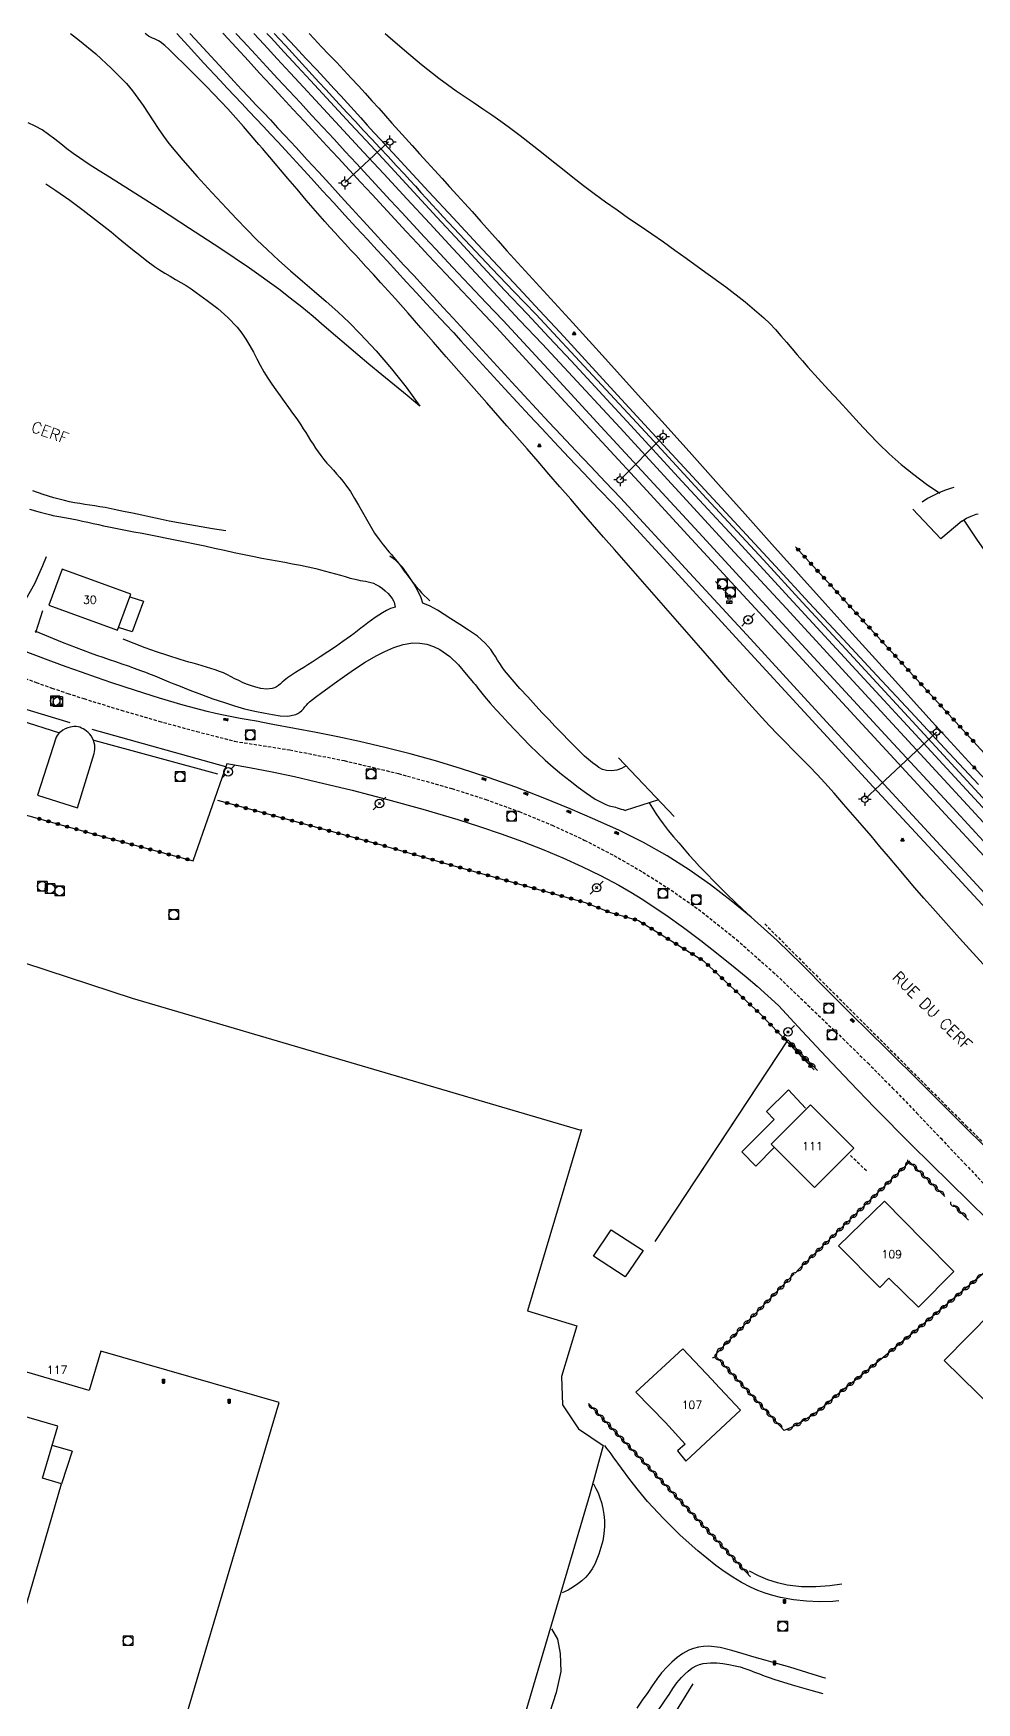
# Model space of a CAD drawing. Header units: millimetres. Extents: x 159000 to 160002, y 156999 to 158000.
# Drawn here: x 159593.7 to 159741.1, y 157739.3 to 158000 of the extents above; entities that cross this region are included whole.
import ezdxf
from ezdxf.enums import TextEntityAlignment as Align

# ---------------------------------------------------------------- set-up
doc = ezdxf.new("R2010")
doc.units = ezdxf.units.MM
doc.linetypes.add('DASHED', pattern=[0.75, 0.5, -0.25])
doc.layers.get('0').update_dxf_attribs({"linetype": 'CONTINUOUS'})
for name, color, linetype in [('W0001', 6, 'DASHED'), ('W0008', 7, 'CONTINUOUS'), ('W0014', 7, 'CONTINUOUS'), ('W0017', 7, 'CONTINUOUS'), ('W0020', 2, 'CONTINUOUS'), ('W0101', 7, 'CONTINUOUS'), ('W0104', 1, 'CONTINUOUS'), ('W0112', 1, 'DASHED'), ('W0120', 7, 'CONTINUOUS'), ('W0211', 2, 'CONTINUOUS'), ('W0214', 2, 'CONTINUOUS'), ('W0300', 7, 'CONTINUOUS'), ('W0303', 7, 'CONTINUOUS'), ('W0310', 3, 'CONTINUOUS'), ('W0323', 7, 'CONTINUOUS'), ('W0401', 7, 'CONTINUOUS'), ('W0420', 7, 'CONTINUOUS'), ('W0438', 7, 'CONTINUOUS'), ('W0473', 7, 'CONTINUOUS'), ('W0510', 5, 'CONTINUOUS'), ('W0610', 7, 'CONTINUOUS'), ('W0611', 7, 'CONTINUOUS'), ('W0700', 7, 'CONTINUOUS'), ('W0850', 7, 'CONTINUOUS'), ('W0989', 7, 'CONTINUOUS'), ('W0991', 7, 'CONTINUOUS')]:
    doc.layers.add(name, color=color, linetype=linetype)
doc.styles.get("Standard").update_dxf_attribs({"font": 'romans.shx', "width": 0.85})

# ---------------------------------------------------------------- blocks, each defined once
blk = doc.blocks.new('T438')
for p, q in [((-0.4, 0.2), (0.4, 0.2)), ((-0.4, -0.2), (-0.4, 0.2)), ((0.15, 1.1), (-0.3, 1.1)), ((-0.3, 1.1), (-0.3, 0.5)), ((-0.3, 0.5), (0.15, 0.5)), ((0.3, 0.65), (0.3, 0.95)), ((0.4, 0.2), (0.4, -0.2))]:
    blk.add_line(p, q)
at = {"flags": 128}
for points in [[(-0.4, -0.2), (0.4, 0.2)], [(0.4, -0.2), (-0.4, -0.2)]]:
    blk.add_lwpolyline(points, dxfattribs=at)
for centre, major_axis, start_param, end_param in [((0.15, 0.95), (0.106, -0.106), 0.785398, 2.356194), ((0.15, 0.65), (0.106, 0.106), 3.926991, 5.497787)]:
    blk.add_ellipse(centre, major_axis=major_axis, ratio=1, start_param=start_param, end_param=end_param)
blk = doc.blocks.new('T420')
for p, q in [((0.75, 0.75), (-0.75, 0.75)), ((-0.75, 0.75), (-0.75, -0.75)), ((0.75, 0.75), (0.75, -0.75)), ((0.75, -0.75), (-0.75, -0.75))]:
    blk.add_line(p, q)
blk.add_ellipse((0, 0), major_axis=(-0.53, 0.53), ratio=1, start_param=3.926991, end_param=10.210176)
blk = doc.blocks.new('T401')
for p, q in [((-0.3, 0.3), (0, 0.3)), ((-0.3, -0.25), (-0.3, 0.3)), ((-0.3, 0.15), (0, 0.15)), ((-0.3, 0), (0, 0)), ((0, 0.3), (0, -0.25)), ((-0.3, -0.15), (0, -0.15)), ((-0.3, -0.25), (-0.3, -0.3)), ((-0.3, -0.3), (0, -0.3)), ((0, -0.3), (0, -0.25))]:
    blk.add_line(p, q)
blk = doc.blocks.new('T610')
for p, q in [((-0.500001, 0), (-1.000002, 0)), ((0, 0.500001), (0, 1.000002)), ((0.500001, 0), (1.000002, 0)), ((0, -0.500001), (0, -1.000002))]:
    blk.add_line(p, q)
blk.add_ellipse((0, 0), major_axis=(-0.353554, 0.353554), ratio=1, start_param=3.926990817, end_param=10.2101761242)
blk = doc.blocks.new('T473')
for p, q in [((-0.166667, 0.166667), (0.166667, -0.166667)), ((-0.166667, -0.166667), (0.166667, 0.166667)), ((0.500001, 0.500001), (1.000002, 1.000002)), ((-1.000002, -1.000002), (-0.500001, -0.500001))]:
    blk.add_line(p, q)
blk.add_ellipse((0, 0), major_axis=(0.471405, 0.471405), ratio=1, start_param=5.4977871438, end_param=11.780972451)
blk = doc.blocks.new('T850')
for p, q in [((-0.25, -0.15), (0, 0.32)), ((0, 0.32), (0.25, -0.15)), ((-0.25, -0.15), (0.25, -0.15))]:
    blk.add_line(p, q)
for major_axis in [(-0.106, 0.106), (-0.0354, 0.0354), (-0.0236, 0.0236)]:
    blk.add_ellipse((0, 0), major_axis=major_axis, ratio=1, start_param=3.926991, end_param=10.210176)
blk = doc.blocks.new('t310o')
at = {"color": 0, "linetype": 'Continuous'}
for centre, start, end in [((-0.5, 0.38), 216.8699, 323.1304), ((0.5, -0.37), 36.8699, 143.1303)]:
    blk.add_arc(centre, 0.625, start, end, dxfattribs=at)
blk = doc.blocks.new('t323o')
at = {"color": 0, "linetype": 'Continuous'}
for radius in [0.25, 0.15]:
    blk.add_circle((0, 0), radius, dxfattribs=at)

msp = doc.modelspace()

# ---------------------------------------------------------------- linework, layer by layer
at = {"layer": 'W0001'}
msp.add_lwpolyline([(159591.67, 157899.52), (159594.13, 157898.62), (159596.6, 157897.74), (159599.08, 157896.89), (159601.58, 157896.08), (159607.44, 157894.27), (159613.33, 157892.56), (159619.24, 157890.95), (159625.18, 157889.43), (159625.18, 157889.42), (159633.77, 157888.08), (159642.29, 157886.4), (159650.74, 157884.38), (159659.11, 157882.04), (159664.4, 157880.34), (159669.62, 157878.44), (159674.76, 157876.33), (159679.8, 157873.99), (159684.44, 157871.58), (159688.96, 157868.98), (159693.37, 157866.18), (159697.64, 157863.17), (159703.58, 157858.46), (159709.25, 157853.43), (159714.74, 157848.22), (159720.19, 157842.98), (159724.1, 157839.17), (159727.94, 157835.29), (159731.74, 157831.36), (159735.5, 157827.4), (159739.26, 157823.44), (159743.02, 157819.48)], dxfattribs=at)
at = {"layer": 'W0008'}
msp.add_lwpolyline([(159743.51, 157825.01), (159738.02, 157830.47), (159732.53, 157835.92), (159727.03, 157841.37), (159721.52, 157846.8), (159717.67, 157850.64), (159713.85, 157854.51), (159709.95, 157858.31), (159705.88, 157861.94), (159702.73, 157864.52), (159699.51, 157867), (159696.18, 157869.35), (159692.74, 157871.54), (159689.06, 157873.61), (159685.28, 157875.48), (159681.44, 157877.21), (159677.58, 157878.88), (159673.35, 157880.61), (159669.08, 157882.24), (159664.78, 157883.76), (159660.44, 157885.19), (159656.54, 157886.36), (159652.61, 157887.44), (159648.65, 157888.43), (159644.69, 157889.38), (159641.31, 157890.11), (159637.92, 157890.77), (159634.53, 157891.41), (159631.13, 157892.06), (159629.85, 157892.31), (159628.57, 157892.54), (159627.28, 157892.77), (159626, 157893), (159624.71, 157893.24), (159623.43, 157893.5), (159622.15, 157893.77), (159620.88, 157894.07), (159617.12, 157895.07), (159613.39, 157896.17), (159609.68, 157897.34), (159605.99, 157898.55), (159603.59, 157899.36), (159601.21, 157900.2), (159598.83, 157901.06), (159596.46, 157901.94), (159594.1, 157902.83), (159591.73, 157903.71)], dxfattribs=at)
at = {"layer": 'W0014'}
for points in [[(159603.21, 157887.51), (159603.28, 157887.83), (159603.32, 157888.16), (159603.32, 157888.48), (159603.29, 157888.81), (159603.22, 157889.19), (159603.1, 157889.56), (159602.95, 157889.91), (159602.75, 157890.25), (159602.53, 157890.53), (159602.28, 157890.78), (159602.01, 157891.01), (159601.73, 157891.21), (159601.49, 157891.36), (159601.25, 157891.49), (159600.99, 157891.6), (159600.72, 157891.67), (159600.4, 157891.71), (159600.09, 157891.71), (159599.77, 157891.68), (159599.46, 157891.61), (159599.07, 157891.5), (159598.69, 157891.35), (159598.32, 157891.15), (159597.98, 157890.92), (159597.76, 157890.74), (159597.57, 157890.53), (159597.4, 157890.3), (159597.26, 157890.06)], [(159597.26, 157890.06), (159594.35, 157880.98), (159600.62, 157879.05), (159603.21, 157887.51)], [(159618.7, 157870.73), (159623.98, 157885.96)], [(159623.96, 157885.96), (159627.49, 157885.33), (159631.01, 157884.64), (159634.51, 157883.9), (159638.01, 157883.11), (159643.55, 157881.77), (159649.07, 157880.35), (159654.56, 157878.83), (159660.03, 157877.2), (159663.43, 157876.12), (159666.81, 157874.98), (159670.16, 157873.77), (159673.48, 157872.46), (159676.47, 157871.19), (159679.42, 157869.85), (159682.33, 157868.43), (159685.2, 157866.92), (159687.08, 157865.84), (159688.93, 157864.71), (159690.74, 157863.53), (159692.53, 157862.31), (159695.3, 157860.33), (159698.03, 157858.28), (159700.71, 157856.18), (159703.37, 157854.05), (159705.1, 157852.61), (159706.8, 157851.15), (159708.48, 157849.66), (159710.14, 157848.15)], [(159710.14, 157848.15), (159713.84, 157844.12), (159717.58, 157840.13), (159721.36, 157836.17), (159725.16, 157832.23), (159731, 157826.33), (159736.91, 157820.48), (159742.84, 157814.66), (159748.76, 157808.83), (159751.76, 157805.87), (159754.76, 157802.92), (159757.76, 157799.96), (159760.77, 157797.01)]]:
    msp.add_lwpolyline(points, dxfattribs=at)
at = {"layer": 'W0017'}
for points in [[(159592.56, 157911.66), (159593.95, 157914.07), (159595.19, 157916.86), (159595.78, 157918.28)], [(159719.59, 157755.16), (159718.63, 157755.07), (159716.57, 157755.02), (159714.51, 157755.1), (159712.47, 157755.32), (159710.44, 157755.67), (159709.24, 157755.97), (159708.06, 157756.34), (159706.91, 157756.79), (159705.78, 157757.3), (159704.36, 157758.03), (159702.99, 157758.83), (159701.65, 157759.71), (159700.37, 157760.65), (159697.52, 157762.97), (159694.79, 157765.43), (159692.19, 157768.01), (159689.68, 157770.69), (159688.26, 157772.37), (159686.93, 157774.12), (159685.64, 157775.9), (159684.33, 157777.66), (159684, 157778.1), (159683.67, 157778.53), (159683.34, 157778.97), (159683, 157779.41)], [(159681.23, 157773.41), (159681.62, 157772.72), (159681.96, 157772), (159682.25, 157771.26), (159682.48, 157770.51), (159682.71, 157769.59), (159682.87, 157768.65), (159682.97, 157767.7), (159682.98, 157766.75), (159682.88, 157765.64), (159682.68, 157764.55), (159682.4, 157763.48), (159682.06, 157762.42), (159681.76, 157761.64), (159681.43, 157760.88), (159681.03, 157760.14), (159680.55, 157759.45), (159680.02, 157758.84), (159679.42, 157758.3), (159678.78, 157757.8), (159678.13, 157757.34), (159677.71, 157757.06), (159677.27, 157756.81), (159676.81, 157756.59), (159676.35, 157756.39)], [(159674.69, 157750.77), (159675.61, 157749.16), (159676.02, 157746.95), (159676.13, 157744.12), (159675.42, 157740.81), (159670.04, 157724.22), (159665.88, 157711.22), (159662.87, 157702.18), (159660.15, 157698.71), (159654.02, 157695.7), (159648.15, 157694.56), (159642.08, 157695.13), (159637.6, 157696.66)], [(159717.47, 157743.07), (159717.43, 157743.08), (159715.59, 157743.64), (159713.76, 157744.21), (159711.92, 157744.77), (159710.07, 157745.32), (159708.22, 157745.85), (159706.37, 157746.35), (159704.62, 157746.87), (159702.87, 157747.41), (159701.06, 157747.86), (159699.22, 157748.05), (159698.43, 157748.02), (159697.65, 157747.92), (159696.88, 157747.72), (159696.14, 157747.44), (159695.19, 157746.92), (159694.31, 157746.28), (159693.5, 157745.56), (159692.73, 157744.82), (159691.89, 157743.89), (159691.13, 157742.89), (159690.42, 157741.87), (159689.71, 157740.85), (159688.84, 157739.62), (159688.01, 157738.36)]]:
    msp.add_lwpolyline(points, dxfattribs=at)
at = {"layer": 'W0020'}
for points in [[(159599.45, 157892.28), (159591.55, 157894.7)], [(159591.58, 157892.72), (159597.81, 157890.73)], [(159623.8, 157885.44), (159602.89, 157891.27)], [(159603.13, 157889.6), (159622.47, 157884.34)]]:
    msp.add_lwpolyline(points, dxfattribs=at)
at = {"layer": 'W0101'}
for points in [[(159596.14, 157910.66), (159606.87, 157906.76), (159608.92, 157912.39), (159598.19, 157916.29)], [(159709.01, 157826.51), (159715.79, 157819.74), (159721.92, 157825.88), (159715.13, 157832.65)], [(159737.56, 157806.62), (159732.8, 157811.41), (159726.74, 157817.56), (159719.51, 157810.58), (159726, 157804.1), (159727.39, 157805.55), (159732.01, 157801.04)], [(159743.53, 157800.31), (159754.09, 157789.93), (159746.62, 157782.33), (159736.06, 157792.71)], [(159704.2, 157784.92), (159700.19, 157789.2), (159699.8, 157789.66), (159695.2, 157794.53), (159687.86, 157787.75), (159692.51, 157783.01), (159695.55, 157779.63), (159694.36, 157778.59), (159695.67, 157776.98)]]:
    msp.add_lwpolyline(points, close=True, dxfattribs=at)
for points in [[(159582.25, 157858.08), (159609.16, 157849.28), (159679.25, 157828.67), (159679.38, 157828.8), (159670.93, 157800.47), (159670.93, 157800.47), (159678.64, 157798.09), (159676.25, 157790.21), (159676.39, 157785.78), (159678.89, 157782.03), (159682.77, 157779.4), (159680.65, 157771.83), (159659.48, 157699.96), (159610.82, 157714.27), (159632.1, 157786.13)], [(159632.1, 157786.13), (159604.23, 157794.13), (159602.4, 157788.02), (159579.37, 157794.78)]]:
    msp.add_lwpolyline(points, dxfattribs=at)
at = {"layer": 'W0104'}
for points in [[(159608.78, 157912.01), (159610.94, 157911.33), (159609.15, 157906.54), (159607.02, 157907.17)], [(159714.35, 157832.1), (159711.7, 157834.96), (159708.26, 157831.6), (159709.46, 157830.34), (159704.4, 157825.3), (159706.6, 157823.07), (159709.51, 157826.01)], [(159599.78, 157778.53), (159596.63, 157779.42)], [(159599.78, 157778.53), (159598.09, 157773.45)]]:
    msp.add_lwpolyline(points, dxfattribs=at)
for points in [[(159686.17, 157805.74), (159681.22, 157809.01), (159683.98, 157813.11), (159688.98, 157809.89)], [(159590.17, 157784.55), (159578.55, 157744.23), (159588.76, 157741.3), (159598.09, 157773.45), (159595.14, 157774.32), (159597.51, 157782.44)]]:
    msp.add_lwpolyline(points, close=True, dxfattribs=at)
at = {"layer": 'W0112'}
for points in [[(159700.32, 157914.38), (159702.94, 157911.63)], [(159708.01, 157860.88), (159739.44, 157829.41), (159777.91, 157791.65), (159825.99, 157743.52), (159836.38, 157733.55), (159841.85, 157728.04)], [(159723.89, 157822.3), (159721.27, 157824.85)]]:
    msp.add_lwpolyline(points, dxfattribs=at)
at = {"layer": 'W0120'}
for points in [[(159738.82, 157923.82), (159735.52, 157921.02), (159731.13, 157925.67)], [(159595.14, 157909.82), (159594.02, 157906.35)], [(159685.13, 157886.85), (159693.83, 157877.67)], [(159691.38, 157880.25), (159686.17, 157878.63)]]:
    msp.add_lwpolyline(points, dxfattribs=at)
at = {"layer": 'W0211'}
for points in [[(159658.22, 157949.5), (159656.25, 157951.76), (159654.28, 157954.02), (159652.29, 157956.27), (159650.3, 157958.51), (159649.15, 157959.78), (159648, 157961.05), (159646.84, 157962.31), (159645.68, 157963.58), (159644.88, 157964.46), (159644.08, 157965.33), (159643.27, 157966.21), (159642.47, 157967.08), (159641.66, 157967.96), (159640.86, 157968.84), (159640.06, 157969.72), (159639.27, 157970.61), (159637.81, 157972.28), (159636.36, 157973.96), (159634.92, 157975.64), (159633.48, 157977.33), (159632.91, 157978), (159632.35, 157978.66), (159631.79, 157979.33), (159631.22, 157980), (159630.66, 157980.67), (159630.1, 157981.33), (159629.53, 157982), (159628.96, 157982.66), (159627.76, 157984.05), (159626.56, 157985.45), (159625.34, 157986.83), (159624.11, 157988.2), (159623, 157989.38), (159621.87, 157990.54), (159620.74, 157991.69), (159619.6, 157992.84), (159618.76, 157993.7), (159617.92, 157994.56), (159617.07, 157995.41), (159616.2, 157996.25), (159615.56, 157996.88), (159614.91, 157997.5), (159614.24, 157998.11), (159613.53, 157998.66), (159613.24, 157998.85), (159612.94, 157999), (159612.63, 157999.14), (159612.33, 157999.27), (159612.02, 157999.41), (159611.71, 157999.58), (159611.43, 157999.77), (159611.17, 157999.99), (159611.16, 158000)], [(159631.33, 158000), (159632.18, 157999.1), (159633.1, 157998.12), (159634.15, 157996.98), (159635.2, 157995.84), (159636.25, 157994.69), (159637.3, 157993.54), (159638.34, 157992.39), (159639.39, 157991.24), (159640.44, 157990.09), (159641.49, 157988.95), (159642.76, 157987.58), (159644.03, 157986.21), (159645.31, 157984.84), (159646.59, 157983.48), (159647.86, 157982.11), (159649.14, 157980.75), (159650.41, 157979.38), (159651.68, 157978.01), (159652.55, 157977.06), (159653.41, 157976.12), (159654.27, 157975.17), (159655.13, 157974.22), (159655.98, 157973.27), (159656.85, 157972.32), (159657.71, 157971.38), (159658.58, 157970.44), (159661.96, 157966.84), (159665.37, 157963.26), (159668.79, 157959.7), (159672.23, 157956.16)], [(159636.79, 158000), (159637.59, 157999.14), (159638.74, 157997.92), (159639.9, 157996.7), (159641.06, 157995.48), (159642.22, 157994.26), (159643.37, 157993.03), (159644.52, 157991.8), (159645.57, 157990.64), (159646.62, 157989.48), (159647.67, 157988.31), (159648.71, 157987.14), (159649.75, 157985.97), (159650.8, 157984.8), (159651.84, 157983.63), (159652.89, 157982.47), (159654.06, 157981.18), (159655.23, 157979.89), (159656.41, 157978.61), (159657.58, 157977.32), (159658.76, 157976.03), (159659.93, 157974.75), (159661.1, 157973.46), (159662.27, 157972.16), (159663.63, 157970.64), (159665, 157969.11), (159666.35, 157967.57), (159667.7, 157966.03)], [(159654.12, 157941.77), (159652.12, 157943.41), (159650.13, 157945.04), (159648.14, 157946.68), (159646.15, 157948.33), (159644.39, 157949.8), (159642.64, 157951.28), (159640.9, 157952.78), (159639.16, 157954.27), (159637.42, 157955.75), (159635.65, 157957.22), (159633.86, 157958.65), (159632.04, 157960.05), (159627.49, 157963.33), (159622.83, 157966.47), (159618.13, 157969.53), (159613.43, 157972.59), (159611.87, 157973.59), (159610.3, 157974.59), (159608.73, 157975.57), (159607.15, 157976.55), (159605.58, 157977.54), (159604.01, 157978.52), (159602.44, 157979.52), (159600.89, 157980.54), (159599.9, 157981.23), (159598.94, 157981.97), (159597.99, 157982.73), (159597.05, 157983.48), (159596.08, 157984.22), (159595.07, 157984.92), (159594, 157985.53), (159592.89, 157986.05)], [(159667.7, 157966.03), (159672.85, 157960.41), (159677.99, 157954.79), (159683.12, 157949.15), (159688.23, 157943.51), (159692.42, 157938.86), (159696.6, 157934.21), (159700.77, 157929.55), (159704.93, 157924.89), (159709.1, 157920.23), (159713.27, 157915.57), (159717.45, 157910.92), (159721.64, 157906.28), (159727.9, 157899.37), (159734.18, 157892.47), (159740.48, 157885.59), (159746.82, 157878.74)], [(159672.23, 157956.16), (159681.13, 157946.56), (159690.02, 157936.96), (159698.91, 157927.35), (159707.8, 157917.74), (159713.92, 157911.12), (159720.04, 157904.49), (159726.15, 157897.86), (159732.27, 157891.23), (159738.38, 157884.61), (159744.5, 157877.98)], [(159742.66, 157854.01), (159738.44, 157858.66), (159734.26, 157863.34), (159732.86, 157864.94), (159731.48, 157866.54), (159730.1, 157868.16), (159728.73, 157869.78), (159727.36, 157871.4), (159725.99, 157873.01), (159724.62, 157874.63), (159723.24, 157876.24), (159721.78, 157877.93), (159720.33, 157879.62), (159718.87, 157881.3), (159717.38, 157882.95), (159716.17, 157884.25), (159714.94, 157885.52), (159713.71, 157886.78), (159712.46, 157888.04), (159711.22, 157889.29), (159709.98, 157890.55), (159708.75, 157891.83), (159707.55, 157893.12), (159705.03, 157895.9), (159702.56, 157898.72), (159700.1, 157901.56), (159697.63, 157904.39), (159694.35, 157908.13), (159691.07, 157911.87), (159687.79, 157915.61), (159684.51, 157919.36), (159682.8, 157921.32), (159681.1, 157923.28), (159679.39, 157925.25), (159677.69, 157927.22), (159675.99, 157929.19), (159674.28, 157931.15), (159672.58, 157933.12), (159670.87, 157935.08), (159667.71, 157938.69), (159664.55, 157942.3), (159661.39, 157945.9), (159658.22, 157949.5)], [(159720.04, 157757.76), (159718.19, 157757.47), (159715.97, 157757.32), (159713.75, 157757.36), (159711.53, 157757.62), (159709.99, 157757.95), (159708.48, 157758.43), (159707.02, 157759.04), (159705.63, 157759.79)], [(159691.03, 157737.53), (159692.45, 157739.64), (159693.04, 157740.54), (159693.64, 157741.45), (159694.28, 157742.34), (159694.99, 157743.17), (159695.5, 157743.69), (159696.04, 157744.18), (159696.63, 157744.63), (159697.28, 157744.99), (159697.82, 157745.2), (159698.38, 157745.34), (159698.95, 157745.42), (159699.52, 157745.46), (159700.49, 157745.46), (159701.46, 157745.37), (159702.41, 157745.22), (159703.36, 157745.02), (159704.14, 157744.82), (159704.91, 157744.58), (159705.67, 157744.32), (159706.42, 157744.03), (159707.17, 157743.73), (159707.92, 157743.44), (159708.67, 157743.16), (159709.44, 157742.91), (159712.31, 157742.03), (159715.21, 157741.21), (159717.06, 157740.7)]]:
    msp.add_lwpolyline(points, dxfattribs=at)
at = {"layer": 'W0214'}
for points in [[(159599.5, 158000), (159600.89, 157998.9), (159603.46, 157996.78), (159605.94, 157994.54), (159608.26, 157992.15), (159609.19, 157991.05), (159610.05, 157989.9), (159610.86, 157988.72), (159611.65, 157987.52), (159612.42, 157986.32), (159613.2, 157985.13), (159614.02, 157983.95), (159614.88, 157982.81), (159617.05, 157980.19), (159619.3, 157977.65), (159621.6, 157975.16), (159623.92, 157972.67), (159625.47, 157971.02), (159627.05, 157969.38), (159628.65, 157967.76), (159630.27, 157966.17), (159632.06, 157964.51), (159633.89, 157962.89), (159635.74, 157961.29), (159637.6, 157959.71), (159639.45, 157958.12), (159641.28, 157956.5), (159643.07, 157954.83), (159644.79, 157953.09), (159647.28, 157950.4), (159649.67, 157947.61), (159651.95, 157944.73), (159654.12, 157941.77)], [(159632.62, 158000), (159632.9, 157999.7), (159634.6, 157997.9), (159636.29, 157996.1), (159637.98, 157994.3), (159639.67, 157992.48), (159640.71, 157991.35), (159641.75, 157990.22), (159642.79, 157989.08), (159643.82, 157987.95), (159644.86, 157986.81), (159645.89, 157985.67), (159646.93, 157984.53), (159647.97, 157983.4), (159651.74, 157979.32), (159655.52, 157975.24), (159659.31, 157971.17), (159663.1, 157967.1), (159666.32, 157963.64), (159669.55, 157960.18), (159672.78, 157956.73), (159676.02, 157953.28)], [(159648.69, 158000), (159649.09, 157999.64), (159651.7, 157997.37), (159654.37, 157995.16), (159657.08, 157993.01), (159658.43, 157992), (159659.79, 157991.03), (159661.18, 157990.07), (159662.57, 157989.13), (159663.97, 157988.2), (159665.36, 157987.26), (159666.74, 157986.3), (159668.1, 157985.32), (159669.78, 157984.05), (159671.44, 157982.77), (159673.09, 157981.46), (159674.73, 157980.15), (159676.37, 157978.84), (159678.02, 157977.54), (159679.68, 157976.25), (159681.36, 157974.98), (159683.14, 157973.69), (159684.93, 157972.42), (159686.73, 157971.16), (159688.54, 157969.92), (159690.35, 157968.68), (159692.16, 157967.42), (159693.96, 157966.16), (159695.73, 157964.87), (159698.82, 157962.64), (159701.92, 157960.4), (159704.96, 157958.08), (159707.85, 157955.58), (159708.78, 157954.68), (159709.68, 157953.74), (159710.54, 157952.78), (159711.39, 157951.79), (159712.22, 157950.8), (159713.05, 157949.81), (159713.88, 157948.83), (159714.74, 157947.86), (159716.36, 157946.08), (159717.98, 157944.3), (159719.61, 157942.53), (159721.25, 157940.77), (159722.76, 157939.13), (159724.27, 157937.48), (159725.81, 157935.86), (159727.42, 157934.32), (159729.32, 157932.68), (159731.28, 157931.11), (159733.29, 157929.61), (159735.36, 157928.2)], [(159595.63, 157976.5), (159597.24, 157975.47), (159599.39, 157973.94), (159601.5, 157972.36), (159603.59, 157970.77), (159604.73, 157969.89), (159605.86, 157968.99), (159606.97, 157968.07), (159608.08, 157967.15), (159609.19, 157966.24), (159610.32, 157965.33), (159611.46, 157964.45), (159612.63, 157963.61), (159613.43, 157963.07), (159614.24, 157962.56), (159615.07, 157962.06), (159615.91, 157961.58), (159616.74, 157961.1), (159617.57, 157960.6), (159618.38, 157960.08), (159619.17, 157959.53), (159620.86, 157958.29), (159622.52, 157957.01), (159624.11, 157955.63), (159625.56, 157954.1), (159626.28, 157953.18), (159626.93, 157952.21), (159627.53, 157951.21), (159628.09, 157950.19), (159628.63, 157949.17), (159629.17, 157948.15), (159629.74, 157947.14), (159630.35, 157946.15), (159630.97, 157945.22), (159631.61, 157944.3), (159632.25, 157943.39), (159632.91, 157942.49), (159633.57, 157941.58), (159634.22, 157940.68), (159634.86, 157939.77), (159635.5, 157938.85), (159635.89, 157938.25), (159636.28, 157937.65), (159636.65, 157937.04), (159637.03, 157936.43), (159637.41, 157935.83), (159637.8, 157935.23), (159638.2, 157934.63), (159638.62, 157934.05), (159639.09, 157933.46), (159639.57, 157932.88), (159640.08, 157932.32), (159640.59, 157931.76), (159641.1, 157931.2), (159641.6, 157930.63), (159642.08, 157930.05), (159642.54, 157929.45), (159643.25, 157928.42), (159643.91, 157927.36), (159644.54, 157926.28), (159645.15, 157925.19), (159645.76, 157924.1), (159646.38, 157923.02), (159647.04, 157921.95), (159647.74, 157920.92), (159648.04, 157920.51), (159648.35, 157920.11), (159648.67, 157919.73), (159649, 157919.34), (159649.33, 157918.96), (159649.66, 157918.58), (159649.99, 157918.19), (159650.31, 157917.8), (159650.77, 157917.22), (159651.22, 157916.62), (159651.67, 157916.02), (159652.11, 157915.42), (159652.56, 157914.83), (159653.02, 157914.23), (159653.49, 157913.65), (159653.97, 157913.08), (159654.38, 157912.63), (159654.79, 157912.19), (159655.22, 157911.77), (159655.66, 157911.36)], [(159676.02, 157953.28), (159684.42, 157944.13), (159692.83, 157935), (159701.25, 157925.87), (159709.68, 157916.76), (159714.96, 157911.07), (159720.24, 157905.39), (159725.52, 157899.71), (159730.81, 157894.04), (159736.1, 157888.36), (159741.39, 157882.69)], [(159739.11, 157923.94), (159741.1, 157921), (159743.13, 157918.08)], [(159689.94, 157879.8), (159690.46, 157878.96), (159690.99, 157878.13), (159691.55, 157877.32), (159692.12, 157876.52), (159692.91, 157875.5), (159693.73, 157874.51), (159694.56, 157873.54), (159695.4, 157872.57), (159696.2, 157871.65), (159697.01, 157870.75), (159697.83, 157869.85), (159698.67, 157868.97), (159700.28, 157867.32), (159701.91, 157865.7), (159703.57, 157864.1), (159705.25, 157862.53)]]:
    msp.add_lwpolyline(points, dxfattribs=at)
at = {"layer": 'W0300'}
msp.add_lwpolyline([(159696.76, 157742.17), (159660.95, 157684.31)], dxfattribs=at)
at = {"layer": 'W0303'}
for points in [[(159711.6, 157842.76), (159690.81, 157811.3)], [(159711.6, 157842.76), (159697.58, 157821.55)]]:
    msp.add_lwpolyline(points, dxfattribs=at)
at = {"layer": 'W0310'}
for points in [[(159716.25, 157838.01), (159711.6, 157842.76)], [(159736.17, 157818.3), (159730.64, 157823.73), (159713.4, 157807.02), (159712.76, 157806.36)], [(159737.48, 157817.03), (159739.83, 157814.64)], [(159745.31, 157809.01), (159741.97, 157806.14), (159738.63, 157803.29), (159735.27, 157800.46), (159731.9, 157797.63), (159728.95, 157795.18), (159726.18, 157792.91)], [(159712.62, 157806.22), (159700.19, 157793.55), (159711.03, 157781.74)], [(159726.18, 157792.91), (159725.98, 157792.74), (159723, 157790.32), (159720.02, 157787.89), (159718.86, 157786.91), (159717.72, 157785.91), (159716.54, 157784.94), (159715.31, 157784.05), (159714.28, 157783.4), (159713.22, 157782.79), (159712.14, 157782.24), (159711.03, 157781.74)], [(159680.45, 157786), (159694.93, 157770.64), (159705.75, 157758.91)]]:
    msp.add_lwpolyline(points, dxfattribs=at)
at = {"layer": 'W0323'}
for points in [[(159712.81, 157919.81), (159753.46, 157875.4), (159789.85, 157836.59), (159830.16, 157793.29), (159858.31, 157763.38), (159892.05, 157726.98), (159922.18, 157694.54), (159943.94, 157671)], [(159648.87, 157873.01), (159622.55, 157880.16)], [(159573.3, 157878.31), (159589.91, 157873.35), (159591.68, 157878.14), (159604.72, 157874.48), (159618.7, 157870.73)], [(159648.87, 157873.01), (159654.7, 157871.34), (159658.34, 157870.28), (159679.93, 157864.24), (159683.91, 157862.66), (159688.25, 157861.42), (159698.42, 157855.13), (159707.46, 157846.67), (159715.73, 157838.1)]]:
    msp.add_lwpolyline(points, dxfattribs=at)
at = {"layer": 'W0510'}
for points in [[(159623.76, 157922.29), (159621.69, 157922.62), (159619.04, 157923.07), (159616.39, 157923.54), (159614.95, 157923.82), (159613.51, 157924.11), (159612.08, 157924.42), (159610.64, 157924.73), (159609.21, 157925.04), (159607.78, 157925.34), (159606.34, 157925.64), (159604.9, 157925.92), (159604.11, 157926.06), (159603.32, 157926.19), (159602.53, 157926.31), (159601.74, 157926.42), (159600.94, 157926.55), (159600.15, 157926.68), (159599.36, 157926.83), (159598.58, 157927.01), (159596.9, 157927.46), (159595.25, 157927.97), (159593.6, 157928.52)], [(159737.54, 157929.04), (159737.2, 157928.96), (159736.73, 157928.82), (159736.27, 157928.66), (159735.31, 157928.27), (159734.37, 157927.82), (159733.46, 157927.32), (159732.58, 157926.77)], [(159593.09, 157925.7), (159594.76, 157925.2), (159596.45, 157924.77), (159596.76, 157924.7), (159597.06, 157924.64), (159597.36, 157924.59), (159597.67, 157924.54), (159597.98, 157924.5), (159598.28, 157924.45), (159598.59, 157924.4), (159598.89, 157924.34), (159599.72, 157924.17), (159600.55, 157924), (159601.38, 157923.82), (159602.21, 157923.63), (159603.03, 157923.45), (159603.86, 157923.27), (159604.69, 157923.09), (159605.52, 157922.91), (159606.81, 157922.65), (159608.1, 157922.4), (159609.4, 157922.15), (159610.69, 157921.91), (159611.99, 157921.67), (159613.29, 157921.42), (159614.58, 157921.17), (159615.87, 157920.91), (159617.41, 157920.59), (159618.95, 157920.27), (159620.49, 157919.93), (159622.03, 157919.6), (159623.57, 157919.26), (159625.11, 157918.93), (159626.65, 157918.6), (159628.19, 157918.29), (159629.4, 157918.05), (159630.6, 157917.82), (159631.81, 157917.6), (159633.02, 157917.38), (159634.22, 157917.15), (159635.43, 157916.92), (159636.63, 157916.67), (159637.83, 157916.4), (159638.6, 157916.21), (159639.38, 157916.01), (159640.14, 157915.8), (159640.91, 157915.58), (159641.68, 157915.36), (159642.44, 157915.14), (159643.21, 157914.92), (159643.98, 157914.72), (159644.39, 157914.63), (159644.8, 157914.55), (159645.21, 157914.48), (159645.62, 157914.41), (159646.04, 157914.33), (159646.45, 157914.22), (159646.85, 157914.1), (159647.24, 157913.93), (159647.76, 157913.65), (159648.25, 157913.31), (159648.7, 157912.93), (159649.13, 157912.52), (159649.37, 157912.26), (159649.59, 157911.99), (159649.79, 157911.7), (159649.96, 157911.38), (159650.07, 157911.14), (159650.14, 157910.89), (159650.2, 157910.63), (159650.23, 157910.36)], [(159738.82, 157923.82), (159739.53, 157924.25), (159740.28, 157924.61), (159741.06, 157924.89), (159741.33, 157924.96)], [(159654.57, 157910.99), (159654.29, 157911.82), (159653.95, 157912.62), (159653.55, 157913.4), (159653.1, 157914.14), (159652.27, 157915.37), (159651.37, 157916.6), (159650.31, 157917.72), (159649.4, 157918.35)], [(159650.23, 157910.36), (159649.53, 157910.16), (159648.89, 157909.84), (159648.29, 157909.46), (159647.7, 157909.1), (159647.11, 157908.74), (159646.54, 157908.35), (159645.98, 157907.94), (159645.44, 157907.52), (159644.9, 157907.09), (159644.37, 157906.66), (159643.82, 157906.24), (159643.27, 157905.84), (159642.09, 157905.01), (159640.91, 157904.2), (159639.71, 157903.39), (159638.52, 157902.59), (159637.88, 157902.18), (159637.25, 157901.77), (159636.61, 157901.36), (159635.97, 157900.96), (159635.33, 157900.56), (159634.69, 157900.15), (159634.06, 157899.74), (159633.43, 157899.33), (159633.14, 157899.11), (159632.86, 157898.87), (159632.59, 157898.63), (159632.32, 157898.39), (159632.03, 157898.15), (159631.71, 157897.94), (159631.37, 157897.77), (159631.01, 157897.65), (159630.14, 157897.56), (159629.27, 157897.67), (159628.45, 157897.89), (159627.65, 157898.13), (159627.02, 157898.34), (159626.4, 157898.6), (159625.8, 157898.89), (159625.2, 157899.19), (159624.62, 157899.5), (159624.03, 157899.81), (159623.42, 157900.09), (159622.81, 157900.34), (159622.13, 157900.59), (159621.45, 157900.81), (159620.77, 157901.02), (159620.08, 157901.22), (159619.39, 157901.41), (159618.7, 157901.61), (159618.01, 157901.8), (159617.32, 157902.01), (159616.67, 157902.2), (159616.01, 157902.39), (159615.36, 157902.59), (159614.71, 157902.8), (159612.95, 157903.41), (159611.2, 157904.04), (159609.45, 157904.69), (159607.72, 157905.37)], [(159686.32, 157885.59), (159685.63, 157885.19), (159684.87, 157884.93), (159684.07, 157884.81), (159683.27, 157884.84), (159682.65, 157885.01), (159682.09, 157885.31), (159681.58, 157885.67), (159681.1, 157886.04), (159679.81, 157887.1), (159678.61, 157888.27), (159677.46, 157889.48), (159676.31, 157890.67), (159675.27, 157891.73), (159674.25, 157892.81), (159673.24, 157893.89), (159672.24, 157894.98), (159670.99, 157896.34), (159669.74, 157897.69), (159668.52, 157899.08), (159667.35, 157900.5), (159666.96, 157901.02), (159666.59, 157901.56), (159666.25, 157902.1), (159665.91, 157902.65), (159665.55, 157903.2), (159665.18, 157903.74), (159664.78, 157904.25), (159664.33, 157904.73), (159663.09, 157905.83), (159661.73, 157906.79), (159660.34, 157907.68), (159658.95, 157908.56), (159657.91, 157909.25), (159656.85, 157909.92), (159655.74, 157910.52), (159654.57, 157910.99)], [(159593.91, 157906.69), (159596.07, 157905.8), (159598.23, 157904.92), (159600.41, 157904.07), (159602.59, 157903.25), (159603.57, 157902.89), (159604.56, 157902.55), (159605.54, 157902.21), (159606.53, 157901.88), (159607.52, 157901.54), (159608.5, 157901.21), (159609.48, 157900.86), (159610.46, 157900.5), (159611.21, 157900.22), (159611.95, 157899.92), (159612.69, 157899.62), (159613.43, 157899.32), (159614.16, 157899.01), (159614.9, 157898.71), (159615.64, 157898.41), (159616.39, 157898.12), (159618.17, 157897.42), (159619.96, 157896.73), (159621.75, 157896.07), (159623.57, 157895.46), (159625.14, 157894.98), (159626.72, 157894.51), (159628.32, 157894.11), (159629.95, 157893.81), (159631.09, 157893.61), (159632.27, 157893.4), (159633.49, 157893.35), (159634.7, 157893.59), (159635.05, 157893.76), (159635.36, 157893.97), (159635.64, 157894.23), (159635.9, 157894.5), (159636.13, 157894.78), (159636.37, 157895.06), (159636.61, 157895.33), (159636.88, 157895.58), (159637.82, 157896.32), (159638.77, 157897.04), (159639.74, 157897.74), (159640.71, 157898.43), (159642.31, 157899.57), (159643.91, 157900.71), (159645.56, 157901.79), (159647.29, 157902.75), (159648.63, 157903.42), (159650.02, 157904.06), (159651.48, 157904.56), (159653.01, 157904.8), (159654.12, 157904.77), (159655.2, 157904.58), (159656.25, 157904.25), (159657.24, 157903.78), (159658.79, 157902.69), (159660.12, 157901.35), (159661.32, 157899.93), (159662.51, 157898.54), (159662.73, 157898.28), (159662.95, 157898.01), (159663.16, 157897.74), (159663.37, 157897.47), (159663.57, 157897.2), (159663.78, 157896.93), (159663.99, 157896.66), (159664.2, 157896.4), (159665.11, 157895.36), (159666.03, 157894.33), (159666.97, 157893.32), (159667.91, 157892.31), (159669.03, 157891.12), (159670.15, 157889.94), (159671.3, 157888.77), (159672.47, 157887.63), (159673.7, 157886.49), (159674.96, 157885.37), (159676.24, 157884.28), (159677.57, 157883.23), (159678.85, 157882.26), (159680.15, 157881.29), (159681.5, 157880.4), (159682.94, 157879.63), (159683.18, 157879.52), (159683.43, 157879.44), (159683.68, 157879.36), (159683.94, 157879.3), (159684.2, 157879.24), (159684.45, 157879.17), (159684.7, 157879.11), (159684.96, 157879.04), (159685.26, 157878.94), (159685.57, 157878.84), (159685.87, 157878.74), (159686.17, 157878.63)]]:
    msp.add_lwpolyline(points, dxfattribs=at)
at = {"layer": 'W0611'}
for points in [[(159649.2, 157983.05), (159642.38, 157976.73)], [(159692.14, 157937.05), (159685.4, 157930.26)], [(159734.86, 157890.85), (159723.65, 157880.36)]]:
    msp.add_lwpolyline(points, dxfattribs=at)
at = {"layer": 'W0700'}
for points in [[(159616.12, 158000), (159617.87, 157998.08), (159620.37, 157995.36), (159622.88, 157992.65), (159624, 157991.44), (159625.13, 157990.24), (159626.26, 157989.04), (159627.39, 157987.84), (159628.52, 157986.65), (159629.65, 157985.45), (159630.78, 157984.25), (159631.9, 157983.04), (159633.66, 157981.14), (159635.41, 157979.24), (159637.16, 157977.33), (159638.91, 157975.42), (159640.65, 157973.51), (159642.4, 157971.6), (159644.14, 157969.69), (159645.9, 157967.78), (159647.43, 157966.12), (159648.97, 157964.46), (159650.5, 157962.8), (159652.04, 157961.14), (159653.58, 157959.48), (159655.11, 157957.82), (159656.65, 157956.16), (159658.18, 157954.5), (159659.34, 157953.25), (159660.49, 157951.99), (159661.63, 157950.74), (159662.78, 157949.49), (159663.93, 157948.23), (159665.08, 157946.98), (159666.23, 157945.73), (159667.38, 157944.48), (159669.3, 157942.41), (159671.23, 157940.33), (159673.15, 157938.27), (159675.09, 157936.2), (159677.39, 157933.76), (159679.71, 157931.32), (159682.03, 157928.88), (159684.36, 157926.45)], [(159618.15, 158000), (159618.98, 157999.1), (159621.47, 157996.38), (159623.98, 157993.67), (159625.1, 157992.46), (159626.23, 157991.26), (159627.36, 157990.06), (159628.49, 157988.86), (159629.62, 157987.67), (159630.75, 157986.47), (159631.88, 157985.27), (159633, 157984.06), (159634.76, 157982.16), (159636.51, 157980.26), (159638.26, 157978.35), (159640.01, 157976.44), (159641.75, 157974.52), (159643.5, 157972.61), (159645.25, 157970.7), (159647, 157968.8), (159648.53, 157967.14), (159650.07, 157965.47), (159651.61, 157963.81), (159653.14, 157962.16), (159654.68, 157960.5), (159656.22, 157958.84), (159657.75, 157957.18), (159659.29, 157955.51), (159660.44, 157954.26), (159661.59, 157953.01), (159662.74, 157951.76), (159663.88, 157950.5), (159665.03, 157949.25), (159666.18, 157948), (159667.33, 157946.75), (159668.49, 157945.5), (159670.4, 157943.43), (159672.32, 157941.36), (159674.25, 157939.29), (159676.18, 157937.23), (159678.49, 157934.78), (159680.81, 157932.34), (159683.13, 157929.9), (159685.46, 157927.47)], [(159666.04, 157954.09), (159663.4, 157956.88), (159660.76, 157959.66), (159658.14, 157962.46), (159655.51, 157965.26), (159653.74, 157967.16), (159651.96, 157969.07), (159650.19, 157970.98), (159648.42, 157972.89), (159646.66, 157974.81), (159644.89, 157976.72), (159643.12, 157978.63), (159641.35, 157980.55), (159639.59, 157982.44), (159637.84, 157984.33), (159636.08, 157986.22), (159634.33, 157988.11), (159632.57, 157990), (159630.82, 157991.9), (159629.06, 157993.79), (159627.31, 157995.69), (159625.38, 157997.78), (159623.45, 157999.87), (159623.33, 158000)], [(159667.13, 157955.13), (159664.49, 157957.91), (159661.86, 157960.69), (159659.23, 157963.48), (159656.61, 157966.28), (159654.83, 157968.19), (159653.06, 157970.09), (159651.29, 157972), (159649.52, 157973.92), (159647.75, 157975.83), (159645.99, 157977.74), (159644.22, 157979.65), (159642.45, 157981.57), (159640.7, 157983.46), (159638.94, 157985.35), (159637.18, 157987.24), (159635.43, 157989.13), (159633.67, 157991.02), (159631.92, 157992.92), (159630.16, 157994.81), (159628.41, 157996.7), (159626.48, 157998.79), (159625.37, 158000)], [(159628.15, 158000), (159629.75, 157998.27), (159631.8, 157996.05), (159633.86, 157993.83), (159635.91, 157991.61), (159639.05, 157988.22), (159642.18, 157984.84), (159645.32, 157981.45), (159648.45, 157978.07), (159652.05, 157974.18), (159655.65, 157970.29), (159659.25, 157966.4), (159662.86, 157962.53), (159666.3, 157958.84), (159669.75, 157955.16), (159673.21, 157951.49), (159676.67, 157947.82)], [(159630.19, 158000), (159630.85, 157999.29), (159632.9, 157997.07), (159634.96, 157994.85), (159637.01, 157992.63), (159640.15, 157989.24), (159643.28, 157985.86), (159646.42, 157982.47), (159649.56, 157979.09), (159653.15, 157975.2), (159656.75, 157971.31), (159660.35, 157967.43), (159663.96, 157963.55), (159667.4, 157959.86), (159670.85, 157956.18), (159674.31, 157952.51), (159677.77, 157948.84)], [(159742.23, 157871.54), (159736.27, 157877.98), (159726.35, 157888.73), (159716.42, 157899.48), (159706.5, 157910.24), (159696.58, 157920.99), (159688.94, 157929.27), (159681.3, 157937.55), (159673.66, 157945.83), (159666.03, 157954.11)], [(159743.33, 157872.56), (159737.37, 157879), (159727.45, 157889.75), (159717.53, 157900.5), (159707.61, 157911.25), (159697.69, 157922.01), (159690.05, 157930.29), (159682.41, 157938.57), (159674.77, 157946.85), (159667.13, 157955.13)], [(159676.67, 157947.82), (159685.33, 157938.41), (159694, 157929), (159702.66, 157919.59), (159711.33, 157910.19), (159721.8, 157898.83), (159732.28, 157887.48), (159742.76, 157876.13), (159753.24, 157864.79), (159758.96, 157858.61), (159764.69, 157852.44), (159770.42, 157846.27), (159776.15, 157840.11), (159781.88, 157833.94), (159787.61, 157827.77), (159793.33, 157821.6), (159799.05, 157815.42), (159809.87, 157803.72), (159820.67, 157792.01), (159831.47, 157780.3), (159842.28, 157768.58), (159848.42, 157761.92), (159854.56, 157755.26), (159860.71, 157748.59)], [(159677.77, 157948.84), (159686.43, 157939.43), (159695.1, 157930.02), (159703.77, 157920.61), (159712.44, 157911.21), (159722.91, 157899.85), (159733.38, 157888.5), (159743.86, 157877.15), (159754.34, 157865.81), (159760.06, 157859.63), (159765.79, 157853.46), (159771.52, 157847.29), (159777.25, 157841.13), (159782.98, 157834.96), (159788.71, 157828.79), (159794.43, 157822.62), (159800.15, 157816.44), (159810.97, 157804.74), (159821.77, 157793.03), (159832.57, 157781.31), (159843.38, 157769.6), (159849.52, 157762.94), (159855.67, 157756.28)], [(159685.46, 157927.47), (159695.6, 157916.43), (159705.75, 157905.4), (159715.9, 157894.37), (159726.06, 157883.35), (159739.28, 157869.04), (159752.5, 157854.73), (159765.73, 157840.43), (159778.96, 157826.13), (159793.7, 157810.2), (159808.43, 157794.27), (159823.17, 157778.35), (159837.92, 157762.43), (159844.77, 157755.04), (159851.62, 157747.66), (159858.47, 157740.29)], [(159684.36, 157926.45), (159694.5, 157915.41), (159704.65, 157904.38), (159714.8, 157893.35), (159724.96, 157882.33), (159738.18, 157868.02), (159751.4, 157853.71), (159764.63, 157839.42), (159777.86, 157825.12), (159792.6, 157809.18), (159807.33, 157793.25), (159822.07, 157777.33), (159836.82, 157761.41), (159843.67, 157754.02), (159850.52, 157746.64), (159857.37, 157739.27)]]:
    msp.add_lwpolyline(points, dxfattribs=at)

# ---------------------------------------------------------------- block references
at = {"layer": 'W0310'}
for p, rotation in [((159712.05, 157842.29), 134.4697808185734), ((159713.1, 157841.22), 134.4697808185734), ((159714.15, 157840.15), 134.4697808185734), ((159715.2, 157839.08), 134.4697808185734), ((159728.89, 157822.03), 224.1071729549182), ((159729.97, 157823.08), 224.1071729549182), ((159731.05, 157823.33), 135.5961558188658), ((159732.12, 157822.28), 135.5961558188658), ((159726.74, 157819.95), 224.1071729549182), ((159727.82, 157820.99), 224.1071729549182), ((159733.19, 157821.23), 135.5961558188658), ((159734.26, 157820.18), 135.5961558188658), ((159735.33, 157819.13), 135.5961558188658), ((159723.51, 157816.81), 224.1071729549182), ((159724.59, 157817.86), 224.1071729549182), ((159725.66, 157818.9), 224.1071729549182), ((159737.72, 157816.78), 314.5160944496404), ((159721.36, 157814.73), 224.1071729549182), ((159722.43, 157815.77), 224.1071729549182), ((159738.78, 157815.71), 314.5160944496404), ((159718.12, 157811.59), 224.1071729549182), ((159719.2, 157812.64), 224.1071729549182), ((159720.28, 157813.68), 224.1071729549182), ((159715.97, 157809.51), 224.1071729549182), ((159717.05, 157810.55), 224.1071729549182), ((159713.82, 157807.42), 224.1071729549182), ((159714.89, 157808.46), 224.1071729549182), ((159709.98, 157803.52), 225.5560854773022), ((159711.03, 157804.59), 225.5560854773022), ((159712.08, 157805.67), 225.5560854773022), ((159738.85, 157803.48), 220.452523815487), ((159740, 157804.46), 220.452523815487), ((159741.14, 157805.43), 220.452523815487), ((159707.87, 157801.38), 225.5560854773022), ((159708.93, 157802.45), 225.5560854773022), ((159736.56, 157801.55), 220.2085084770467), ((159737.71, 157802.51), 220.2085084770467), ((159704.72, 157798.17), 225.5560854773022), ((159705.77, 157799.24), 225.5560854773022), ((159706.82, 157800.31), 225.5560854773022), ((159733.12, 157798.65), 219.964494129273), ((159734.27, 157799.61), 219.964494129273), ((159735.42, 157800.58), 220.2085084770467), ((159702.62, 157796.03), 225.5560854773022), ((159703.67, 157797.1), 225.5560854773022), ((159729.66, 157795.77), 219.6525872918921), ((159730.81, 157796.73), 219.6525872918921), ((159731.97, 157797.69), 219.964494129273), ((159700.52, 157793.89), 225.5560854773022), ((159701.57, 157794.96), 225.5560854773022), ((159727.34, 157793.87), 219.3421689719631), ((159728.5, 157794.82), 219.3421689719631), ((159700.88, 157792.79), 312.5567945235464), ((159701.9, 157791.69), 312.5567945235464), ((159702.91, 157790.58), 312.5567945235464), ((159723.16, 157790.45), 219.1992505349621), ((159724.32, 157791.39), 219.1992505349621), ((159725.48, 157792.34), 219.1992505349621), ((159703.92, 157789.48), 312.5567945235464), ((159704.94, 157788.37), 312.5567945235464), ((159720.83, 157788.55), 219.2238390976399), ((159721.99, 157789.5), 219.2238390976399), ((159681.18, 157785.23), 313.30696486032), ((159705.95, 157787.27), 312.5567945235464), ((159706.97, 157786.16), 312.5567945235464), ((159717.39, 157785.65), 219.6041267093009), ((159718.53, 157786.62), 220.994402827285), ((159719.68, 157787.59), 220.1563916695181), ((159682.21, 157784.13), 313.30696486032), ((159683.24, 157783.04), 313.30696486032), ((159707.98, 157785.06), 312.5567945235464), ((159709, 157783.95), 312.5567945235464), ((159710.01, 157782.85), 312.5567945235464), ((159713.71, 157783.07), 209.6441226648361), ((159715, 157783.85), 212.3707092883625), ((159716.22, 157784.71), 215.9976811298027), ((159684.27, 157781.95), 313.30696486032), ((159685.3, 157780.86), 313.30696486032), ((159712.39, 157782.37), 206.917538472343), ((159686.32, 157779.77), 313.30696486032), ((159687.35, 157778.68), 313.30696486032), ((159688.38, 157777.59), 313.30696486032), ((159689.41, 157776.49), 313.30696486032), ((159690.44, 157775.4), 313.30696486032), ((159691.47, 157774.31), 313.30696486032), ((159692.5, 157773.22), 313.30696486032), ((159693.53, 157772.13), 313.30696486032), ((159694.55, 157771.04), 313.30696486032), ((159695.58, 157769.94), 312.700863044903), ((159696.59, 157768.84), 312.700863044903), ((159697.61, 157767.73), 312.700863044903), ((159698.63, 157766.63), 312.700863044903), ((159699.65, 157765.53), 312.700863044903), ((159700.66, 157764.43), 312.700863044903), ((159701.68, 157763.32), 312.700863044903), ((159702.7, 157762.22), 312.700863044903), ((159703.71, 157761.12), 312.700863044903), ((159704.73, 157760.02), 312.700863044903)]:
    msp.add_blockref('t310o', p, dxfattribs=dict(at, rotation=rotation))
at = {"layer": 'W0323'}
for p, rotation in [((159713.22, 157919.36), 312.4664292137513), ((159714.23, 157918.26), 312.4664292137513), ((159715.24, 157917.15), 312.4664292137513), ((159716.26, 157916.04), 312.4664292137513), ((159717.27, 157914.94), 312.4664292137513), ((159718.28, 157913.83), 312.4664292137513), ((159719.29, 157912.72), 312.4664292137513), ((159720.31, 157911.62), 312.4664292137513), ((159721.32, 157910.51), 312.4664292137513), ((159722.33, 157909.4), 312.4664292137513), ((159723.34, 157908.3), 312.4664292137513), ((159724.36, 157907.19), 312.4664292137513), ((159725.37, 157906.08), 312.4664292137513), ((159726.38, 157904.98), 312.4664292137513), ((159727.4, 157903.87), 312.4664292137513), ((159728.41, 157902.76), 312.4664292137513), ((159729.42, 157901.66), 312.4664292137513), ((159730.43, 157900.55), 312.4664292137513), ((159731.45, 157899.44), 312.4664292137513), ((159732.46, 157898.34), 312.4664292137513), ((159733.47, 157897.23), 312.4664292137513), ((159734.48, 157896.13), 312.4664292137513), ((159735.5, 157895.02), 312.4664292137513), ((159736.51, 157893.91), 312.4664292137513), ((159737.52, 157892.81), 312.4664292137513), ((159738.54, 157891.7), 312.4664292137513), ((159739.55, 157890.59), 312.4664292137513), ((159740.56, 157889.49), 312.4664292137513), ((159624, 157879.77), 164.7927874559202), ((159594.63, 157877.31), 344.320261431014), ((159625.45, 157879.38), 164.7927874559202), ((159626.9, 157878.98), 164.7927874559202), ((159628.34, 157878.59), 164.7927874559202), ((159629.79, 157878.2), 164.7927874559202), ((159631.24, 157877.8), 164.7927874559202), ((159632.69, 157877.41), 164.7927874559202), ((159634.13, 157877.02), 164.7927874559202), ((159596.08, 157876.91), 344.320261431014), ((159597.52, 157876.5), 344.320261431014), ((159598.97, 157876.09), 344.320261431014), ((159600.41, 157875.69), 344.320261431014), ((159601.85, 157875.28), 344.320261431014), ((159603.3, 157874.88), 344.320261431014), ((159604.74, 157874.47), 344.9849944682855), ((159635.58, 157876.62), 164.7927874559202), ((159637.03, 157876.23), 164.7927874559202), ((159638.48, 157875.83), 164.7927874559202), ((159639.92, 157875.44), 164.7927874559202), ((159641.37, 157875.05), 164.7927874559202), ((159642.82, 157874.65), 164.7927874559202), ((159606.19, 157874.08), 344.9849944682855), ((159607.64, 157873.7), 344.9849944682855), ((159609.09, 157873.31), 344.9849944682855), ((159610.54, 157872.92), 344.9849944682855), ((159611.99, 157872.53), 344.9849944682855), ((159613.44, 157872.14), 344.9849944682855), ((159644.27, 157874.26), 164.7927874559202), ((159645.71, 157873.87), 164.7927874559202), ((159647.16, 157873.47), 164.7927874559202), ((159648.61, 157873.08), 164.7927874559202), ((159650.31, 157872.6), 343.9806070988163), ((159651.76, 157872.18), 343.9806070988163), ((159653.2, 157871.77), 343.9806070988163), ((159614.88, 157871.75), 344.9849944682855), ((159616.33, 157871.36), 344.9849944682855), ((159617.78, 157870.98), 344.9849944682855), ((159654.64, 157871.35), 343.9806070988163), ((159656.08, 157870.93), 343.770038508251), ((159657.52, 157870.51), 343.770038508251), ((159658.96, 157870.1), 344.3726162608745), ((159660.41, 157869.7), 344.3726162608745), ((159661.85, 157869.29), 344.3726162608745), ((159663.3, 157868.89), 344.3726162608745), ((159664.74, 157868.49), 344.3726162608745), ((159666.19, 157868.08), 344.3726162608745), ((159667.63, 157867.68), 344.3726162608745), ((159669.07, 157867.27), 344.3726162608745), ((159670.52, 157866.87), 344.3726162608745), ((159671.96, 157866.47), 344.3726162608745), ((159673.41, 157866.06), 344.3726162608745), ((159674.85, 157865.66), 344.3726162608745), ((159676.3, 157865.25), 344.3726162608745), ((159677.74, 157864.85), 344.3726162608745), ((159679.19, 157864.45), 344.3726162608745), ((159680.61, 157863.97), 338.3751218222833), ((159682, 157863.42), 338.3751218222833), ((159683.4, 157862.86), 338.3751218222833), ((159684.82, 157862.4), 344.0755347001978), ((159686.26, 157861.99), 344.0755347001978), ((159687.71, 157861.58), 344.0755347001978), ((159689.04, 157860.93), 328.2845459913777), ((159690.32, 157860.14), 328.2845459913777), ((159691.6, 157859.35), 328.2845459913777), ((159692.87, 157858.56), 328.2845459913777), ((159694.15, 157857.78), 328.2845459913777), ((159695.42, 157856.99), 328.2845459913777), ((159696.7, 157856.2), 328.2845459913777), ((159697.98, 157855.41), 328.2845459913777), ((159699.13, 157854.47), 316.8590046845688), ((159700.23, 157853.44), 316.8590046845688), ((159701.32, 157852.42), 316.8590046845688), ((159702.42, 157851.39), 316.8590046845688), ((159703.51, 157850.37), 316.8590046845688), ((159704.61, 157849.34), 316.8590046845688), ((159705.7, 157848.31), 316.8590046845688), ((159706.8, 157847.29), 316.8590046845688), ((159707.87, 157846.24), 313.9899030256095), ((159708.91, 157845.16), 313.9899030256095), ((159709.95, 157844.08), 313.9899030256095), ((159710.99, 157843), 313.9899030256095), ((159712.04, 157841.92), 313.9899030256095), ((159713.08, 157840.85), 313.9899030256095), ((159714.12, 157839.77), 313.9899030256095), ((159715.16, 157838.69), 313.9899030256095)]:
    msp.add_blockref('t323o', p, dxfattribs=dict(at, rotation=rotation))
at = {"layer": 'W0401'}
for p, rotation in [((159623.84, 157892.98), 78.70234733517665), ((159664.2, 157883.65), 71.29497985954114), ((159670.76, 157881.39), 69.25114137306322), ((159661.33, 157876.99), 252.4645864619705), ((159677.48, 157878.55), 66.9670441523409), ((159684.93, 157875.23), 64.9528760076175), ((159721.8, 157845.91), 45.56803416193427)]:
    msp.add_blockref('T401', p, dxfattribs=dict(at, rotation=rotation))
for p in [(159614.21, 157789.47), (159624.44, 157786.35), (159711.24, 157755.07), (159709.66, 157745.47)]:
    msp.add_blockref('T401', p, dxfattribs=at)
at = {"layer": 'W0420'}
for p in [(159701.39, 157913.99), (159702.63, 157912.68), (159597.11, 157895.73), (159597.53, 157895.59), (159627.59, 157890.39), (159646.47, 157884.32), (159616.61, 157883.89), (159668.42, 157877.71), (159595.09, 157866.77), (159596.32, 157866.41), (159597.79, 157866.05), (159692.08, 157865.64), (159697.28, 157864.65), (159615.63, 157862.33), (159717.98, 157847.69), (159718.49, 157843.52), (159608.48, 157748.9), (159710.8, 157751.17)]:
    msp.add_blockref('T420', p, dxfattribs=at)
at = {"layer": 'W0438'}
msp.add_blockref('T438', (159702.46, 157911.16), dxfattribs=at)
at = {"layer": 'W0473'}
for p in [(159705.41, 157908.4), (159624.15, 157884.65), (159647.81, 157879.71), (159681.73, 157866.55), (159711.64, 157844.02)]:
    msp.add_blockref('T473', p, dxfattribs=at)
at = {"layer": 'W0610'}
for p in [(159649.42, 157983.05), (159642.38, 157976.62), (159692.14, 157937.05), (159685.4, 157930.26), (159734.86, 157890.85), (159723.65, 157880.36)]:
    msp.add_blockref('T610', p, dxfattribs=at)
at = {"layer": 'W0850'}
for p in [(159678.21, 157953.13), (159672.78, 157935.61), (159740.76, 157885.32), (159729.54, 157874)]:
    msp.add_blockref('T850', p, dxfattribs=at)

# ---------------------------------------------------------------- texts
at = {"layer": 'W0989'}
for rotation, p in [(340.209, (159583.55, 157941.31)), (315.2412, (159727.82, 157852.42))]:
    msp.add_text('RUE DU CERF', height=1.75, rotation=rotation, dxfattribs=at).set_placement(p)
at = {"layer": 'W0991'}
for s, p in [('30', (159602.53, 157911.52)), ('111', (159715.46, 157826.2)), ('109', (159727.85, 157809.3)), ('117', (159597.41, 157791.23)), ('107', (159696.62, 157785.76))]:
    msp.add_text(s, height=1.25, dxfattribs=at).set_placement(p, align=Align.MIDDLE_CENTER)

doc.saveas('drawing.dxf')
